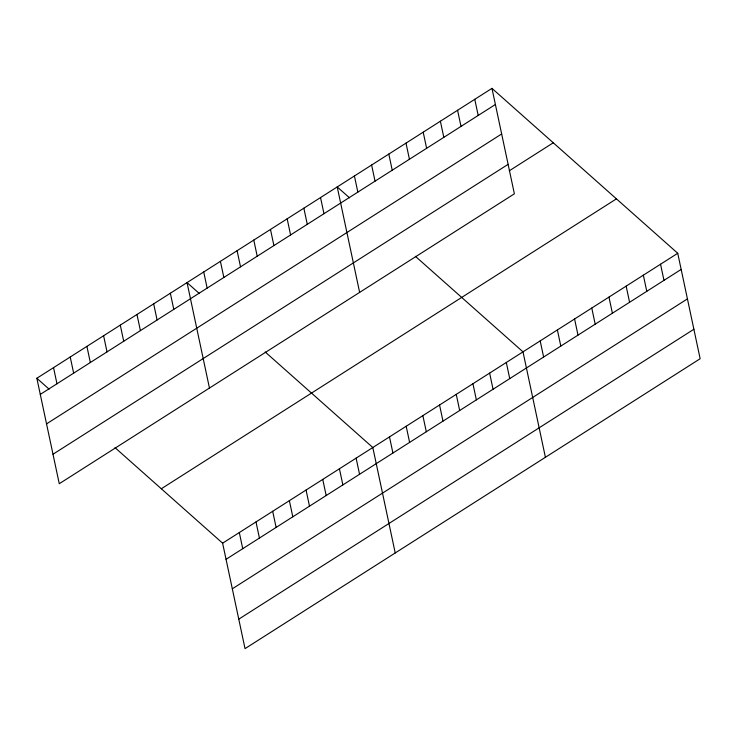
<?xml version="1.0" encoding="UTF-8"?>
<svg xmlns="http://www.w3.org/2000/svg" width="737" height="737" viewBox="0 0 737 737"><rect width="100%" height="100%" fill="white"/><g stroke="black" fill="none" stroke-linecap="round" stroke-linejoin="round"><path stroke-width="1.11" d="M491.966 88.366L514.38 193.813L59.264 483.721L36.85 378.265L491.966 88.366L677.736 253.279L700.15 358.735L245.034 648.634L222.62 543.187L115 447.645M40.277 394.406L495.393 104.497M46.542 423.876L501.657 133.968M53 454.241L508.115 164.342M509.331 170.772L553.266 142.785M161.32 488.76L616.427 198.861M222.62 543.187L677.736 253.279M226.047 559.319L681.163 269.42M232.321 588.799L687.428 298.89M238.77 619.163L693.886 329.255M349.485 197.811L337.224 186.931L359.638 292.386M415.373 256.301L522.994 351.844L545.408 457.299M199.294 293.483L187.041 282.603L209.455 388.049M265.182 351.973L372.811 447.516L395.225 552.971M36.85 378.265L49.112 389.154M660.545 264.233L663.973 280.364M643.346 275.187L646.782 291.318M626.155 286.14L629.582 302.271M608.965 297.085L612.392 313.225M591.765 308.038L595.201 324.179M574.574 318.992L578.001 335.123M557.384 329.946L560.811 346.077M540.193 340.899L543.62 357.03M474.766 99.311L478.202 115.451M457.576 110.264L461.003 126.405M506.31 362.475L509.737 378.615M440.385 121.218L443.812 137.349M489.626 373.106L493.053 389.247M423.195 132.172L426.622 148.303M472.933 383.737L476.36 399.869M405.995 143.125L409.431 159.256M456.249 394.369L459.676 410.5M388.804 154.07L392.231 170.21M439.556 405L442.992 421.131M371.614 165.024L375.041 181.164M422.872 415.631L426.299 431.762M354.414 175.977L357.85 192.117M406.188 426.253L409.615 442.393M389.495 436.884L392.922 453.025M320.54 197.562L323.967 213.693M303.847 208.193L307.283 224.324M356.118 458.147L359.555 474.278M287.163 218.815L290.59 234.956M339.435 468.778L342.862 484.909M270.479 229.447L273.906 245.587M322.751 479.409L326.178 495.54M253.786 240.078L257.213 256.218M306.058 490.031L309.485 506.172M237.102 250.709L240.529 266.84M289.374 500.663L292.801 516.803M220.409 261.34L223.845 277.471M272.681 511.294L276.117 527.434M203.725 271.971L207.152 288.103M255.997 521.925L259.424 538.056M239.313 532.556L242.74 548.687M170.348 293.225L173.775 309.365M153.665 303.856L157.092 319.996M136.971 314.487L140.408 330.618M120.288 325.118L123.715 341.249M103.604 335.75L107.031 351.881M86.911 346.381L90.338 362.512M70.227 357.003L73.654 373.143M53.534 367.634L56.97 383.774"/></g></svg>
